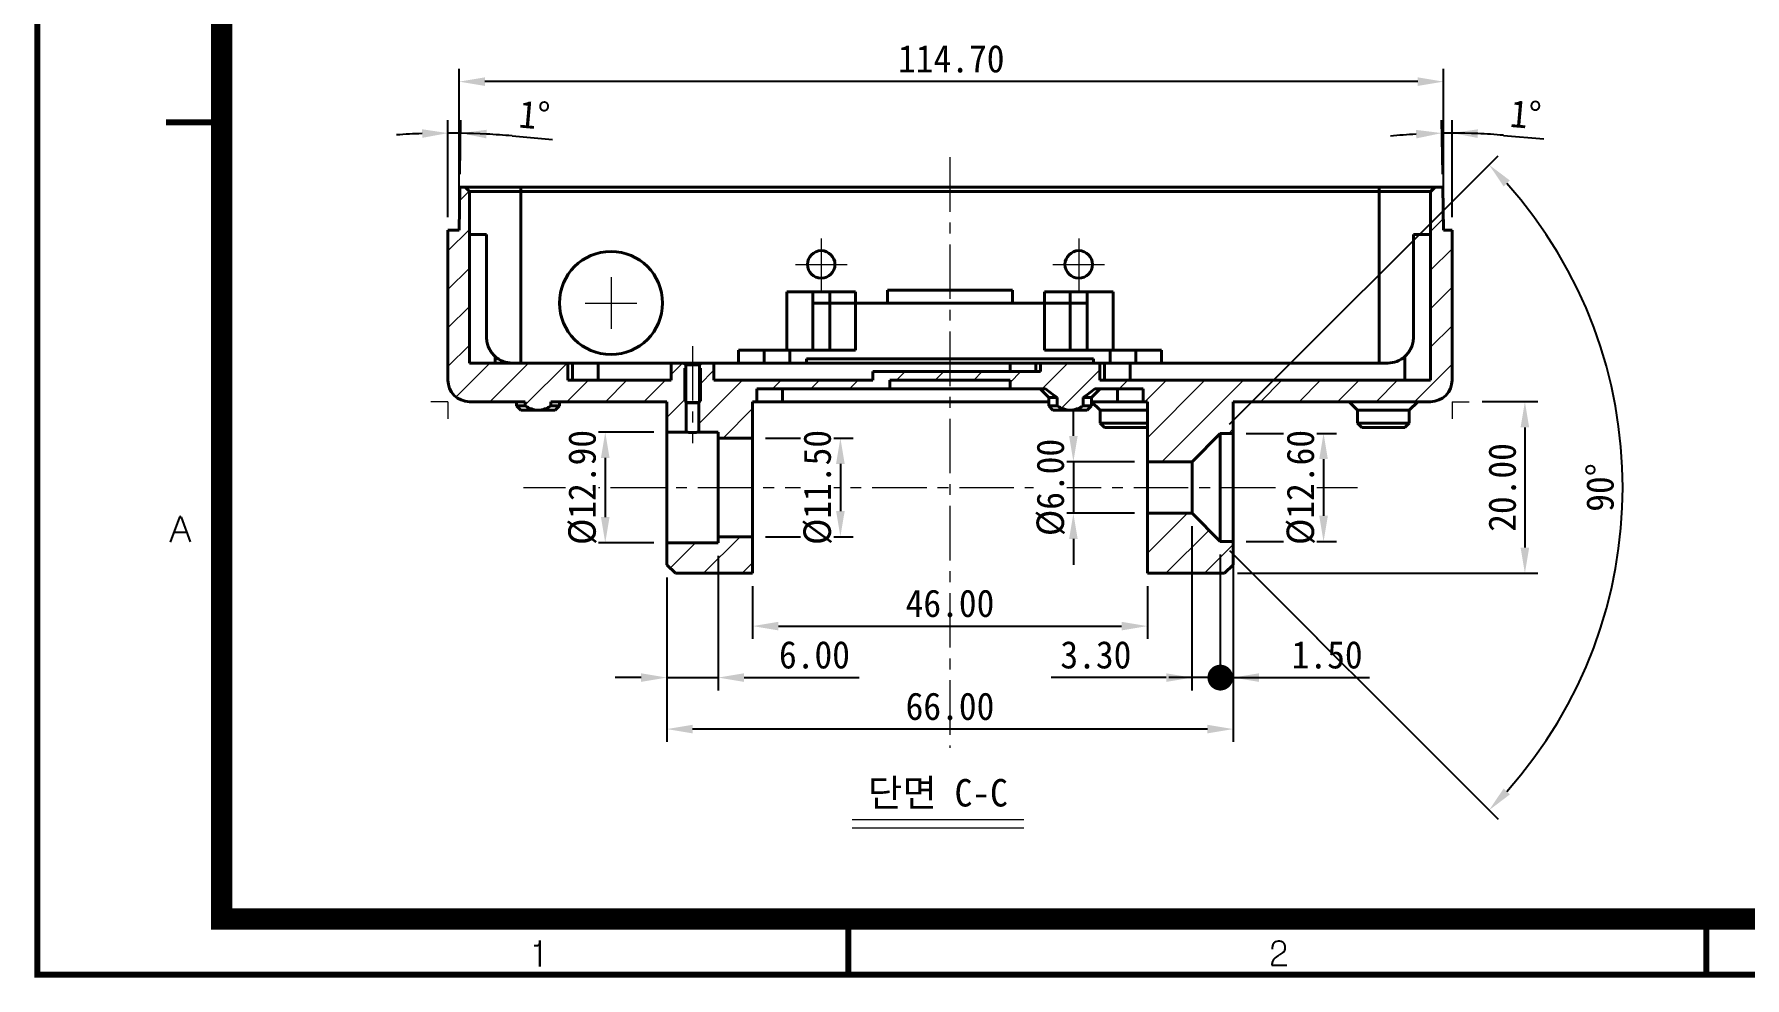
# Model space of a CAD drawing. Header units: millimetres. Extents: x 20 to 594, y 20 to 419.
# Drawn here: x 19.6 to 219, y 19.6 to 129.6 of the extents above; entities that cross this region are included whole.
import ezdxf

# ---------------------------------------------------------------- set-up
doc = ezdxf.new("R2010")
doc.units = ezdxf.units.MM
doc.linetypes.add('CENTERX2', pattern=[20.32, 12.7, -2.54, 2.54, -2.54])
doc.layers.get('0').update_dxf_attribs({"color": 6})
for name, color, linetype, lineweight in [('CENTER', 1, 'CENTERX2', 9), ('DIM', 2, 'Continuous', 9), ('HATCH', 5, 'Continuous', 13), ('OUTLINE', 3, 'Continuous', 40), ('기준선', 6, 'Continuous', 9)]:
    doc.layers.add(name, color=color, linetype=linetype, lineweight=lineweight)
doc.styles.get("Standard").update_dxf_attribs({"font": '', "height": 3.2})
doc.styles.get('Standard').set_extended_font_data('GulimChe')
doc.dimstyles.new('척도 1배 - (x.xx)', dxfattribs={"dimtxt": 3.2, "dimasz": 3, "dimexe": 1.5, "dimexo": 1.5, "dimgap": 1, "dimtad": 1, "dimzin": 0, "dimdsep": 46, "dimtxsty": 'Standard', "dimcen": 0, "dimclrd": 2, "dimclre": 2, "dimclrt": 2, "dimadec": 0, "dimazin": 0, "dimtfac": 0.75, "dimtmove": 0, "dimatfit": 0, "dimfxl": 1, "dimtfill": 1, "dimtolj": 1, "dimtzin": 0, "dimarcsym": 0})
pattern_1 = [(45, (-54.449, -44.8833), (-2.245064, 2.245064), [])]

# ---------------------------------------------------------------- blocks, each defined once
blk = doc.blocks.new('A-2_규격도면_동인광학')
for p, q in [((15.52, 50.44), (16.6, 53.35)), ((16.77, 53.34), (17.82, 50.45)), ((15.94, 51.58), (17.41, 51.58)), ((58.57, 4.01), (58.57, 0.95)), ((58.57, 0.95), (58.57, 4.01)), ((57.91, 3.4), (58.16, 3.4)), ((143.94, 2.98), (143.94, 3.25)), ((144.8, 2.35), (144.7, 2.29)), ((145.14, 2.58), (144.8, 2.35)), ((145.22, 2.65), (145.14, 2.58)), ((143.86, 1.11), (145.61, 1.11))]:
    blk.add_line(p, q)
for points, const_width in [([(0, 0), (0, 398.86), (574, 398.86), (574, 0)], 0.7), ([(21.5, 6.5), (21.5, 392.36), (567.5, 392.36), (567.5, 6.5)], 2.5)]:
    blk.add_lwpolyline(points, close=True, dxfattribs=dict(const_width=const_width))
at = {"const_width": 0.7}
for points in [[(15, 99.36), (22.17, 99.36)], [(94.5, 0), (94.5, 7.17)], [(194.5, 0), (194.5, 7.17)]]:
    blk.add_lwpolyline(points, dxfattribs=at)
for centre, radius, start, end in [((16.68, 53.32), 0.0874, 11.2217, 159.6347), ((58.16, 3.82), 0.418, 270, 351.8564), ((144.61, 3.25), 0.675, 135.3614, 180), ((144.53, 3.33), 0.56, 116.1126, 135.3614), ((146.71, -0.93), 3.8, 121.9901, 132.8749), ((144.71, 2.97), 0.951, 75.511, 116.1126), ((144.8, 3.35), 0.566, 52.7857, 75.511), ((144.7, 3.21), 0.74, 352.4081, 52.7857), ((144.58, 3.23), 0.862, 318.1085, 352.4081), ((145.38, 1.07), 1.52, 161.3803, 178.4124), ((144.61, 1.33), 0.705, 132.8749, 161.3803)]:
    blk.add_arc(centre, radius, start, end)
blk = doc.blocks.new('*D4')
at = {"layer": 'Defpoints', "color": 0, "ltscale": 0.5, "transparency": 16777216}
for p in [(69.16, 124.1), (69.16, 106.8), (183.86, 106.8)]:
    blk.add_point(p, dxfattribs=at)
at = {"layer": 'DIM', "color": 2, "lineweight": -2, "ltscale": 0.5, "transparency": 16777216}
for p, q in [((69.16, 108.3), (69.16, 125.6)), ((183.86, 108.3), (183.86, 125.6)), ((180.86, 124.1), (72.16, 124.1))]:
    blk.add_line(p, q, dxfattribs=at)
at = {"layer": 'DIM', "color": 2, "ltscale": 0.5, "transparency": 16777216}
for points in [[(72.16, 124.6), (72.16, 123.6), (69.16, 124.1)], [(180.86, 124.6), (180.86, 123.6), (183.86, 124.1)]]:
    blk.add_solid(points, dxfattribs=at)
at = {"layer": 'DIM', "color": 2, "ltscale": 0.5, "transparency": 16777216, "insert": (126.51, 126.75), "char_height": 3.2, "attachment_point": 5, "bg_fill": 3, "box_fill_scale": 1.1, "bg_fill_color": 256, "bg_fill_true_color": 13158600, "bg_fill_transparency": 0}
blk.add_mtext('\\A1;114.70', dxfattribs=at)
blk = doc.blocks.new('*D5')
at = {"layer": 'Defpoints', "color": 0, "ltscale": 0.5, "transparency": 16777216}
for p in [(68.36, 118.1), (69.25, 111.8), (67.86, 106.8), (69.16, 106.8), (67.86, 89.3)]:
    blk.add_point(p, dxfattribs=at)
at = {"layer": 'DIM', "color": 2, "lineweight": -2, "ltscale": 0.5, "transparency": 16777216}
for p, q in [((67.86, 108.3), (67.86, 119.6)), ((69.27, 113.3), (69.38, 119.59)), ((75.35, 117.78), (80.06, 117.36))]:
    blk.add_line(p, q, dxfattribs=at)
for start, end in [(92.0038, 94.0077), (89, 90), (84.9917, 89), (84.9923, 86.9962)]:
    blk.add_arc((67.86, 32.32), 85.78, start, end, dxfattribs=at)
at = {"layer": 'DIM', "color": 2, "ltscale": 0.5, "transparency": 16777216}
for points in [[(64.85, 118.55), (64.87, 117.55), (67.86, 118.1)], [(72.34, 117.49), (72.37, 118.49), (69.36, 118.09)]]:
    blk.add_solid(points, dxfattribs=at)
at = {"layer": 'DIM', "color": 2, "ltscale": 0.5, "transparency": 16777216, "insert": (77.94, 120.2), "char_height": 3.2, "attachment_point": 5, "rotation": 354.9917, "bg_fill": 3, "box_fill_scale": 1.1, "bg_fill_color": 256, "bg_fill_true_color": 13158600, "bg_fill_transparency": 0}
blk.add_mtext('\\A1;1°', dxfattribs=at)
blk = doc.blocks.new('*D6')
at = {"layer": 'Defpoints', "color": 0, "ltscale": 0.5, "transparency": 16777216}
for p in [(184.06, 118.1), (183.77, 111.8), (183.86, 106.8), (184.86, 106.8), (184.86, 89.3)]:
    blk.add_point(p, dxfattribs=at)
at = {"layer": 'DIM', "color": 2, "lineweight": -2, "ltscale": 0.5, "transparency": 16777216}
for p, q in [((183.75, 113.3), (183.64, 119.6)), ((184.86, 108.3), (184.86, 119.61)), ((190.86, 117.84), (195.57, 117.43))]:
    blk.add_line(p, q, dxfattribs=at)
for start, end in [(93.506, 96.0119), (90, 91), (84.9869, 90), (84.9881, 87.494)]:
    blk.add_arc((184.86, 49.51), 68.6, start, end, dxfattribs=at)
at = {"layer": 'DIM', "color": 2, "ltscale": 0.5, "transparency": 16777216}
for points in [[(180.65, 118.48), (180.69, 117.48), (183.66, 118.1)], [(187.85, 117.54), (187.87, 118.54), (184.86, 118.11)]]:
    blk.add_solid(points, dxfattribs=at)
at = {"layer": 'DIM', "color": 2, "ltscale": 0.5, "transparency": 16777216, "insert": (193.44, 120.27), "char_height": 3.2, "attachment_point": 5, "rotation": 354.9869, "bg_fill": 3, "box_fill_scale": 1.1, "bg_fill_color": 256, "bg_fill_true_color": 13158600, "bg_fill_transparency": 0}
blk.add_mtext('\\A1;1°', dxfattribs=at)
blk = doc.blocks.new('*D7')
at = {"layer": 'Defpoints', "color": 0, "ltscale": 0.5, "transparency": 16777216}
for p in [(103.36, 66.8), (149.36, 66.8), (149.36, 60.64)]:
    blk.add_point(p, dxfattribs=at)
at = {"layer": 'DIM', "color": 2, "lineweight": -2, "ltscale": 0.5, "transparency": 16777216}
for p, q in [((103.36, 65.3), (103.36, 59.14)), ((149.36, 65.3), (149.36, 59.14)), ((106.36, 60.64), (146.36, 60.64))]:
    blk.add_line(p, q, dxfattribs=at)
at = {"layer": 'DIM', "color": 2, "ltscale": 0.5, "transparency": 16777216}
for points in [[(106.36, 61.14), (106.36, 60.14), (103.36, 60.64)], [(146.36, 61.14), (146.36, 60.14), (149.36, 60.64)]]:
    blk.add_solid(points, dxfattribs=at)
at = {"layer": 'DIM', "color": 2, "ltscale": 0.5, "transparency": 16777216, "insert": (126.36, 63.28), "char_height": 3.2, "attachment_point": 5, "bg_fill": 3, "box_fill_scale": 1.1, "bg_fill_color": 256, "bg_fill_true_color": 13158600, "bg_fill_transparency": 0}
blk.add_mtext('\\A1;46.00', dxfattribs=at)
blk = doc.blocks.new('*D8')
at = {"layer": 'Defpoints', "color": 0, "ltscale": 0.5, "transparency": 16777216}
for p in [(93.36, 67.8), (159.36, 67.8), (93.36, 48.64)]:
    blk.add_point(p, dxfattribs=at)
at = {"layer": 'DIM', "color": 2, "lineweight": -2, "ltscale": 0.5, "transparency": 16777216}
for p, q in [((93.36, 66.3), (93.36, 47.14)), ((159.36, 66.3), (159.36, 47.14)), ((156.36, 48.64), (96.36, 48.64))]:
    blk.add_line(p, q, dxfattribs=at)
at = {"layer": 'DIM', "color": 2, "ltscale": 0.5, "transparency": 16777216}
for points in [[(96.36, 49.14), (96.36, 48.14), (93.36, 48.64)], [(156.36, 49.14), (156.36, 48.14), (159.36, 48.64)]]:
    blk.add_solid(points, dxfattribs=at)
at = {"layer": 'DIM', "color": 2, "ltscale": 0.5, "transparency": 16777216, "insert": (126.36, 51.28), "char_height": 3.2, "attachment_point": 5, "bg_fill": 3, "box_fill_scale": 1.1, "bg_fill_color": 256, "bg_fill_true_color": 13158600, "bg_fill_transparency": 0}
blk.add_mtext('\\A1;66.00', dxfattribs=at)
blk = doc.blocks.new('*D35')
at = {"layer": 'Defpoints', "color": 0, "ltscale": 0.5, "transparency": 16777216}
for p in [(186.86, 86.8), (158.36, 66.8), (193.35, 66.8)]:
    blk.add_point(p, dxfattribs=at)
at = {"layer": 'DIM', "color": 2, "lineweight": -2, "ltscale": 0.5, "transparency": 16777216}
for p, q in [((188.36, 86.8), (194.85, 86.8)), ((193.35, 83.8), (193.35, 69.8)), ((159.86, 66.8), (194.85, 66.8))]:
    blk.add_line(p, q, dxfattribs=at)
at = {"layer": 'DIM', "color": 2, "ltscale": 0.5, "transparency": 16777216}
for points in [[(192.85, 83.8), (193.85, 83.8), (193.35, 86.8)], [(192.85, 69.8), (193.85, 69.8), (193.35, 66.8)]]:
    blk.add_solid(points, dxfattribs=at)
at = {"layer": 'DIM', "color": 2, "ltscale": 0.5, "transparency": 16777216, "insert": (190.72, 76.8), "char_height": 3.2, "attachment_point": 5, "rotation": 90, "bg_fill": 3, "box_fill_scale": 1.1, "bg_fill_color": 256, "bg_fill_true_color": 13158600, "bg_fill_transparency": 0}
blk.add_mtext('\\A1;20.00', dxfattribs=at)
blk = doc.blocks.new('*D97')
at = {"layer": 'Defpoints', "color": 0, "ltscale": 0.5, "transparency": 16777216}
for p in [(159.36, 83.1), (159.36, 70.5)]:
    blk.add_point(p, dxfattribs=at)
at = {"layer": 'DIM', "color": 2, "lineweight": -2, "ltscale": 0.5, "transparency": 16777216}
for p, q in [((160.86, 83.1), (171.39, 83.1)), ((169.89, 80.1), (169.89, 73.5)), ((160.86, 70.5), (171.39, 70.5))]:
    blk.add_line(p, q, dxfattribs=at)
at = {"layer": 'DIM', "color": 2, "ltscale": 0.5, "transparency": 16777216}
for points in [[(169.39, 80.1), (170.39, 80.1), (169.89, 83.1)], [(169.39, 73.5), (170.39, 73.5), (169.89, 70.5)]]:
    blk.add_solid(points, dxfattribs=at)
at = {"layer": 'DIM', "color": 2, "ltscale": 0.5, "transparency": 16777216, "insert": (167.25, 76.8), "char_height": 3.2, "attachment_point": 5, "rotation": 90, "bg_fill": 3, "box_fill_scale": 1.1, "bg_fill_color": 256, "bg_fill_true_color": 13158600, "bg_fill_transparency": 0}
blk.add_mtext('\\A1;%%C12.60', dxfattribs=at)
at = {"layer": 'Defpoints', "color": 0, "ltscale": 0.5, "transparency": 16777216}
blk.add_point((169.89, 70.5), dxfattribs=at)
blk = doc.blocks.new('*D98')
at = {"layer": 'Defpoints', "color": 0, "ltscale": 0.5, "transparency": 16777216}
for p in [(149.36, 79.8), (149.36, 73.8)]:
    blk.add_point(p, dxfattribs=at)
at = {"layer": 'DIM', "color": 2, "lineweight": -2, "ltscale": 0.5, "transparency": 16777216}
for p, q in [((140.74, 82.8), (140.74, 85.8)), ((147.86, 79.8), (139.24, 79.8)), ((140.74, 79.8), (140.74, 73.8)), ((147.86, 73.8), (139.24, 73.8)), ((140.74, 70.8), (140.74, 67.8))]:
    blk.add_line(p, q, dxfattribs=at)
at = {"layer": 'DIM', "color": 2, "ltscale": 0.5, "transparency": 16777216}
for points in [[(140.24, 82.8), (141.24, 82.8), (140.74, 79.8)], [(140.24, 70.8), (141.24, 70.8), (140.74, 73.8)]]:
    blk.add_solid(points, dxfattribs=at)
at = {"layer": 'DIM', "color": 2, "ltscale": 0.5, "transparency": 16777216, "insert": (138.11, 76.8), "char_height": 3.2, "attachment_point": 5, "rotation": 90, "bg_fill": 3, "box_fill_scale": 1.1, "bg_fill_color": 256, "bg_fill_true_color": 13158600, "bg_fill_transparency": 0}
blk.add_mtext('\\A1;%%C6.00', dxfattribs=at)
at = {"layer": 'Defpoints', "color": 0, "ltscale": 0.5, "transparency": 16777216}
blk.add_point((140.74, 73.8), dxfattribs=at)
blk = doc.blocks.new('*D99')
at = {"layer": 'Defpoints', "color": 0, "ltscale": 0.5, "transparency": 16777216}
for p in [(103.36, 82.55), (103.36, 71.05)]:
    blk.add_point(p, dxfattribs=at)
at = {"layer": 'DIM', "color": 2, "lineweight": -2, "ltscale": 0.5, "transparency": 16777216}
for p, q in [((104.86, 82.55), (115.09, 82.55)), ((113.59, 79.55), (113.59, 74.05)), ((104.86, 71.05), (115.09, 71.05))]:
    blk.add_line(p, q, dxfattribs=at)
at = {"layer": 'DIM', "color": 2, "ltscale": 0.5, "transparency": 16777216}
for points in [[(113.09, 79.55), (114.09, 79.55), (113.59, 82.55)], [(113.09, 74.05), (114.09, 74.05), (113.59, 71.05)]]:
    blk.add_solid(points, dxfattribs=at)
at = {"layer": 'DIM', "color": 2, "ltscale": 0.5, "transparency": 16777216, "insert": (110.95, 76.8), "char_height": 3.2, "attachment_point": 5, "rotation": 90, "bg_fill": 3, "box_fill_scale": 1.1, "bg_fill_color": 256, "bg_fill_true_color": 13158600, "bg_fill_transparency": 0}
blk.add_mtext('\\A1;%%C11.50', dxfattribs=at)
at = {"layer": 'Defpoints', "color": 0, "ltscale": 0.5, "transparency": 16777216}
blk.add_point((113.59, 71.05), dxfattribs=at)
blk = doc.blocks.new('*D100')
at = {"layer": 'Defpoints', "color": 0, "ltscale": 0.5, "transparency": 16777216}
for p in [(93.36, 83.25), (93.36, 70.35)]:
    blk.add_point(p, dxfattribs=at)
at = {"layer": 'DIM', "color": 2, "lineweight": -2, "ltscale": 0.5, "transparency": 16777216}
for p, q in [((91.86, 83.25), (84.69, 83.25)), ((86.19, 80.25), (86.19, 73.35)), ((91.86, 70.35), (84.69, 70.35))]:
    blk.add_line(p, q, dxfattribs=at)
at = {"layer": 'DIM', "color": 2, "ltscale": 0.5, "transparency": 16777216}
for points in [[(85.69, 80.25), (86.69, 80.25), (86.19, 83.25)], [(85.69, 73.35), (86.69, 73.35), (86.19, 70.35)]]:
    blk.add_solid(points, dxfattribs=at)
at = {"layer": 'DIM', "color": 2, "ltscale": 0.5, "transparency": 16777216, "insert": (83.55, 76.8), "char_height": 3.2, "attachment_point": 5, "rotation": 90, "bg_fill": 3, "box_fill_scale": 1.1, "bg_fill_color": 256, "bg_fill_true_color": 13158600, "bg_fill_transparency": 0}
blk.add_mtext('\\A1;%%C12.90', dxfattribs=at)
at = {"layer": 'Defpoints', "color": 0, "ltscale": 0.5, "transparency": 16777216}
blk.add_point((86.19, 70.35), dxfattribs=at)
blk = doc.blocks.new('_Dot')
at = {"color": 0, "linetype": 'ByBlock', "lineweight": -2}
blk.add_line((-0.5, 0), (-1, 0), dxfattribs=at)
at = {"color": 0, "linetype": 'ByBlock', "const_width": 0.5}
blk.add_lwpolyline([(-0.25, 0, 1), (0.25, 0, 1)], format="xyb", close=True, dxfattribs=at)
blk = doc.blocks.new('*D101')
at = {"layer": 'Defpoints', "color": 0, "ltscale": 0.5, "transparency": 16777216}
for p in [(157.86, 70.5), (159.36, 70.5), (159.36, 54.64)]:
    blk.add_point(p, dxfattribs=at)
at = {"layer": 'DIM', "color": 2, "lineweight": -2, "ltscale": 0.5, "transparency": 16777216}
for p, q in [((157.86, 69), (157.86, 53.14)), ((159.36, 69), (159.36, 53.14)), ((154.86, 54.64), (151.86, 54.64)), ((157.86, 54.64), (159.36, 54.64)), ((162.36, 54.64), (175.26, 54.64))]:
    blk.add_line(p, q, dxfattribs=at)
at = {"layer": 'DIM', "color": 2, "ltscale": 0.5, "transparency": 16777216}
blk.add_solid([(162.36, 55.14), (162.36, 54.14), (159.36, 54.64)], dxfattribs=at)
at = {"layer": 'DIM', "color": 2, "lineweight": -2, "ltscale": 0.5, "transparency": 16777216, "xscale": 3, "yscale": 3, "zscale": 3}
blk.add_blockref('_Dot', (157.86, 54.64), dxfattribs=at)
at = {"layer": 'DIM', "color": 2, "ltscale": 0.5, "transparency": 16777216, "insert": (170.31, 57.28), "char_height": 3.2, "attachment_point": 5, "bg_fill": 3, "box_fill_scale": 1.1, "bg_fill_color": 256, "bg_fill_true_color": 13158600, "bg_fill_transparency": 0}
blk.add_mtext('\\A1;1.50', dxfattribs=at)
blk = doc.blocks.new('*D102')
at = {"layer": 'Defpoints', "color": 0, "ltscale": 0.5, "transparency": 16777216}
for p in [(154.56, 73.8), (157.86, 70.5), (154.56, 54.64)]:
    blk.add_point(p, dxfattribs=at)
at = {"layer": 'DIM', "color": 2, "lineweight": -2, "ltscale": 0.5, "transparency": 16777216}
for p, q in [((154.56, 72.3), (154.56, 53.14)), ((157.86, 69), (157.86, 53.14)), ((151.56, 54.64), (138.15, 54.64)), ((157.86, 54.64), (154.56, 54.64)), ((160.86, 54.64), (163.86, 54.64))]:
    blk.add_line(p, q, dxfattribs=at)
at = {"layer": 'DIM', "color": 2, "ltscale": 0.5, "transparency": 16777216}
blk.add_solid([(151.56, 55.14), (151.56, 54.14), (154.56, 54.64)], dxfattribs=at)
at = {"layer": 'DIM', "color": 2, "lineweight": -2, "ltscale": 0.5, "transparency": 16777216, "xscale": 3, "yscale": 3, "zscale": 3, "rotation": 180}
blk.add_blockref('_Dot', (157.86, 54.64), dxfattribs=at)
at = {"layer": 'DIM', "color": 2, "ltscale": 0.5, "transparency": 16777216, "insert": (143.36, 57.28), "char_height": 3.2, "attachment_point": 5, "bg_fill": 3, "box_fill_scale": 1.1, "bg_fill_color": 256, "bg_fill_true_color": 13158600, "bg_fill_transparency": 0}
blk.add_mtext('\\A1;3.30', dxfattribs=at)
blk = doc.blocks.new('*D105')
at = {"layer": 'Defpoints', "color": 0, "ltscale": 0.5, "transparency": 16777216}
for p in [(99.36, 70.35), (93.36, 67.8), (99.36, 54.64)]:
    blk.add_point(p, dxfattribs=at)
at = {"layer": 'DIM', "color": 2, "lineweight": -2, "ltscale": 0.5, "transparency": 16777216}
for p, q in [((99.36, 68.85), (99.36, 53.14)), ((93.36, 66.3), (93.36, 53.14)), ((90.36, 54.64), (87.36, 54.64)), ((93.36, 54.64), (99.36, 54.64)), ((102.36, 54.64), (115.78, 54.64))]:
    blk.add_line(p, q, dxfattribs=at)
at = {"layer": 'DIM', "color": 2, "ltscale": 0.5, "transparency": 16777216}
for points in [[(90.36, 55.14), (90.36, 54.14), (93.36, 54.64)], [(102.36, 55.14), (102.36, 54.14), (99.36, 54.64)]]:
    blk.add_solid(points, dxfattribs=at)
at = {"layer": 'DIM', "color": 2, "ltscale": 0.5, "transparency": 16777216, "insert": (110.57, 57.28), "char_height": 3.2, "attachment_point": 5, "bg_fill": 3, "box_fill_scale": 1.1, "bg_fill_color": 256, "bg_fill_true_color": 13158600, "bg_fill_transparency": 0}
blk.add_mtext('\\A1;6.00', dxfattribs=at)
blk = doc.blocks.new('*D106')
at = {"layer": 'Defpoints', "color": 0, "ltscale": 0.5, "transparency": 16777216}
for p in [(157.86, 83.1), (154.56, 79.8), (154.56, 73.8), (157.86, 70.5), (202.94, 63.03)]:
    blk.add_point(p, dxfattribs=at)
at = {"layer": 'DIM', "color": 2, "lineweight": -2, "ltscale": 0.5, "transparency": 16777216}
for p, q in [((158.92, 84.16), (190.24, 115.47)), ((158.92, 69.44), (190.24, 38.12))]:
    blk.add_line(p, q, dxfattribs=at)
blk.add_arc((151.56, 76.8), 53.19, 318.2317, 41.7683, dxfattribs=at)
at = {"layer": 'DIM', "color": 2, "ltscale": 0.5, "transparency": 16777216}
for points in [[(190.87, 111.89), (191.6, 112.58), (189.18, 114.41)], [(191.6, 41.02), (190.87, 41.71), (189.18, 39.18)]]:
    blk.add_solid(points, dxfattribs=at)
at = {"layer": 'DIM', "color": 2, "ltscale": 0.5, "transparency": 16777216, "insert": (202.12, 76.8), "char_height": 3.2, "attachment_point": 5, "rotation": 90, "bg_fill": 3, "box_fill_scale": 1.1, "bg_fill_color": 256, "bg_fill_true_color": 13158600, "bg_fill_transparency": 0}
blk.add_mtext('\\A1;90°', dxfattribs=at)

msp = doc.modelspace()

# ---------------------------------------------------------------- linework, layer by layer
at = {"layer": 'CENTER', "ltscale": 0.5}
for p, q in [((111.361, 105.799), (111.361, 99.799)), ((141.361, 105.799), (141.361, 99.799)), ((108.361, 102.799), (114.361, 102.799)), ((138.361, 102.799), (144.361, 102.799)), ((86.861, 101.299), (86.861, 95.299)), ((83.861, 98.299), (89.861, 98.299)), ((96.361, 93.28), (96.361, 81.965))]:
    msp.add_line(p, q, dxfattribs=at)
at = {"layer": 'DIM'}
for p, q in [((95.361, 90.706), (95.361, 86.844)), ((97.361, 90.706), (97.361, 86.844))]:
    msp.add_line(p, q, dxfattribs=at)
at = {"layer": 'DIM', "color": 2, "ltscale": 0.5}
for p, q in [((114.949, 38.118), (134.952, 38.118)), ((114.949, 37.118), (134.952, 37.118))]:
    msp.add_line(p, q, dxfattribs=at)
at = {"layer": 'OUTLINE'}
for p, q in [((119.061, 99.799), (119.061, 98.299)), ((119.061, 99.799), (126.361, 99.799)), ((126.361, 99.799), (133.661, 99.799)), ((133.661, 98.299), (133.661, 99.799)), ((107.361, 92.799), (107.361, 99.599)), ((107.361, 99.599), (110.361, 99.599)), ((110.361, 99.599), (110.361, 98.299)), ((110.361, 99.599), (112.361, 99.599)), ((110.361, 92.799), (110.361, 98.299)), ((112.361, 98.299), (110.361, 98.299)), ((112.361, 99.599), (112.361, 98.299)), ((112.361, 99.599), (115.361, 99.599)), ((112.361, 92.799), (112.361, 98.299)), ((115.361, 98.299), (112.361, 98.299)), ((115.361, 99.599), (115.361, 98.299)), ((115.361, 92.799), (115.361, 98.299)), ((115.361, 98.299), (137.361, 98.299)), ((137.361, 98.299), (137.361, 99.599)), ((137.361, 99.599), (140.361, 99.599)), ((137.361, 92.799), (137.361, 98.299)), ((140.361, 98.299), (137.361, 98.299)), ((140.361, 99.599), (140.361, 98.299)), ((140.361, 99.599), (142.361, 99.599)), ((140.361, 92.799), (140.361, 98.299)), ((142.361, 98.299), (140.361, 98.299)), ((142.361, 99.599), (142.361, 98.299)), ((142.361, 99.599), (145.361, 99.599)), ((142.361, 92.799), (142.361, 98.299)), ((145.361, 99.599), (145.361, 92.799)), ((104.711, 92.799), (101.711, 92.799)), ((101.711, 91.299), (101.711, 92.799)), ((104.711, 91.299), (104.711, 92.799)), ((104.711, 92.799), (107.711, 92.799)), ((115.361, 92.799), (107.711, 92.799)), ((107.711, 92.799), (107.711, 91.299)), ((109.628, 91.799), (109.628, 91.299)), ((109.628, 91.799), (143.094, 91.799)), ((145.011, 92.799), (137.361, 92.799)), ((143.094, 91.299), (143.094, 91.799)), ((145.011, 92.799), (148.011, 92.799)), ((145.011, 91.299), (145.011, 92.799)), ((148.011, 92.799), (148.011, 91.299)), ((151.011, 92.799), (148.011, 92.799)), ((151.011, 92.799), (151.011, 91.299)), ((81.825, 91.299), (82.361, 91.299)), ((81.825, 89.299), (81.825, 91.299)), ((82.361, 91.299), (82.361, 89.299)), ((82.361, 91.299), (85.361, 91.299)), ((85.361, 91.299), (85.361, 89.299)), ((85.361, 91.299), (93.861, 91.299)), ((93.861, 89.299), (93.861, 91.299)), ((93.861, 91.299), (95.361, 91.299)), ((95.361, 91.299), (95.561, 91.099)), ((95.361, 91.299), (97.361, 91.299)), ((95.561, 86.699), (95.561, 91.099)), ((97.161, 91.099), (95.561, 91.099)), ((97.161, 91.099), (97.361, 91.299)), ((97.161, 91.099), (97.161, 86.699)), ((97.361, 91.299), (98.861, 91.299)), ((98.861, 91.299), (98.861, 89.299)), ((98.861, 91.299), (133.361, 91.299)), ((117.361, 90.299), (117.361, 89.299)), ((117.361, 90.299), (136.897, 90.299)), ((133.361, 90.299), (133.361, 91.299)), ((133.361, 91.299), (136.361, 91.299)), ((136.361, 91.299), (136.361, 90.299)), ((136.361, 91.299), (136.897, 91.299)), ((136.897, 91.299), (136.897, 90.299)), ((136.897, 91.299), (143.825, 91.299)), ((143.825, 91.299), (144.361, 91.299)), ((143.825, 89.299), (143.825, 91.299)), ((144.361, 91.299), (144.361, 89.299)), ((144.361, 91.299), (147.361, 91.299)), ((147.361, 91.299), (147.361, 89.299)), ((93.861, 89.299), (81.825, 89.299)), ((117.361, 89.299), (98.861, 89.299)), ((119.361, 88.299), (103.861, 88.299)), ((103.861, 86.799), (103.861, 88.299)), ((106.861, 88.299), (106.861, 86.799)), ((119.361, 88.299), (119.361, 89.299)), ((119.361, 89.299), (133.361, 89.299)), ((119.361, 88.299), (133.361, 88.299)), ((133.361, 89.299), (133.361, 88.299)), ((137.489, 88.299), (133.361, 88.299)), ((136.861, 88.299), (137.861, 87.299)), ((142.861, 87.299), (143.861, 88.299)), ((148.861, 88.299), (143.234, 88.299)), ((145.861, 88.299), (145.861, 86.799)), ((148.861, 88.299), (148.861, 86.799)), ((70.361, 86.799), (76.861, 86.799)), ((75.861, 86.799), (75.861, 86.299)), ((75.861, 86.299), (76.361, 85.799)), ((75.861, 86.299), (76.861, 86.299)), ((78.361, 85.799), (76.361, 85.799)), ((76.861, 86.299), (76.861, 86.799)), ((80.361, 85.799), (78.361, 85.799)), ((79.861, 86.799), (79.861, 86.299)), ((79.861, 86.799), (93.361, 86.799)), ((79.861, 86.299), (80.861, 86.299)), ((80.361, 85.799), (80.861, 86.299)), ((80.861, 86.299), (80.861, 86.799)), ((93.361, 86.799), (93.361, 83.249)), ((95.611, 86.669), (95.561, 86.699)), ((97.161, 86.699), (95.561, 86.699)), ((95.561, 86.699), (97.161, 86.699)), ((95.611, 83.249), (95.611, 86.669)), ((97.111, 86.669), (95.611, 86.669)), ((97.161, 86.699), (97.111, 86.669)), ((97.111, 86.669), (97.111, 83.249)), ((103.361, 86.799), (103.861, 86.799)), ((103.361, 82.549), (103.361, 86.799)), ((103.861, 86.799), (106.861, 86.799)), ((106.861, 86.799), (137.861, 86.799)), ((137.861, 87.299), (137.861, 86.299)), ((138.861, 87.299), (137.861, 87.299)), ((137.861, 86.299), (138.361, 85.799)), ((137.861, 86.299), (138.861, 86.299)), ((140.361, 85.799), (138.361, 85.799)), ((138.861, 86.299), (138.861, 87.299)), ((142.361, 85.799), (140.361, 85.799)), ((141.861, 87.299), (141.861, 86.299)), ((142.861, 87.299), (141.861, 87.299)), ((141.861, 86.299), (142.861, 86.299)), ((142.361, 85.799), (142.861, 86.299)), ((142.861, 86.299), (142.861, 87.299)), ((142.861, 86.799), (143.861, 85.799)), ((142.861, 86.799), (145.861, 86.799)), ((143.861, 85.799), (143.861, 84.299)), ((146.861, 85.799), (143.861, 85.799)), ((145.861, 86.799), (148.861, 86.799)), ((149.361, 85.799), (146.861, 85.799)), ((148.861, 86.799), (149.361, 86.799)), ((149.361, 86.799), (149.361, 79.799)), ((143.861, 84.299), (144.361, 83.799)), ((143.861, 84.299), (149.361, 84.299)), ((149.361, 83.799), (144.361, 83.799)), ((93.361, 83.249), (93.361, 70.349)), ((93.361, 83.249), (95.611, 83.249)), ((97.111, 83.249), (99.361, 83.249)), ((99.361, 82.549), (99.361, 83.249)), ((99.361, 82.549), (99.361, 71.049)), ((103.361, 82.549), (99.361, 82.549)), ((103.361, 82.549), (103.361, 71.049)), ((149.361, 79.799), (154.561, 79.799)), ((149.361, 73.799), (149.361, 79.799)), ((154.561, 73.799), (154.561, 79.799)), ((154.561, 73.799), (149.361, 73.799)), ((99.361, 70.349), (93.361, 70.349)), ((99.361, 71.049), (103.361, 71.049)), ((99.361, 70.349), (99.361, 71.049))]:
    msp.add_line(p, q, dxfattribs=at)
for centre in [(111.361, 102.799), (141.361, 102.799)]:
    msp.add_circle(centre, 1.6, dxfattribs=at)
for points, knots in [([(137.489, 88.299), (137.708, 88.119), (137.93, 87.943), (138.385, 87.606), (138.618, 87.445), (138.861, 87.299)], [0, 0, 0, 0, 0.5, 0.5, 1, 1, 1, 1]), ([(141.861, 87.299), (142.103, 87.444), (142.336, 87.605), (142.791, 87.942), (143.014, 88.118), (143.234, 88.299)], [0, 0, 0, 0, 0.5, 0.5, 1, 1, 1, 1]), ([(78.361, 85.799), (78.229, 85.799), (78.093, 85.812), (77.831, 85.864), (77.703, 85.901), (77.327, 86.038), (77.088, 86.163), (76.861, 86.299)], [0, 0, 0, 0, 0.25, 0.25, 0.5, 0.5, 1, 1, 1, 1]), ([(79.861, 86.299), (79.634, 86.162), (79.4, 86.04), (79.023, 85.902), (78.891, 85.864), (78.628, 85.812), (78.495, 85.799), (78.361, 85.799)], [0, 0, 0, 0, 0.5, 0.5, 0.75, 0.75, 1, 1, 1, 1]), ([(140.361, 85.799), (140.229, 85.799), (140.093, 85.812), (139.831, 85.864), (139.703, 85.901), (139.327, 86.038), (139.088, 86.163), (138.861, 86.299)], [0, 0, 0, 0, 0.25, 0.25, 0.5, 0.5, 1, 1, 1, 1]), ([(141.861, 86.299), (141.634, 86.162), (141.4, 86.04), (141.023, 85.902), (140.891, 85.864), (140.628, 85.812), (140.495, 85.799), (140.361, 85.799)], [0, 0, 0, 0, 0.5, 0.5, 0.75, 0.75, 1, 1, 1, 1]), ([(95.611, 83.249), (95.611, 83.249), (95.631, 83.246), (95.706, 83.238), (95.762, 83.232), (95.969, 83.215), (96.165, 83.205), (96.459, 83.205), (96.557, 83.207), (96.739, 83.215), (96.822, 83.221), (96.962, 83.232), (97.017, 83.238), (97.092, 83.246), (97.111, 83.249), (97.111, 83.249)], [0, 0, 0, 0, 0.125, 0.125, 0.25, 0.25, 0.5, 0.5, 0.625, 0.625, 0.75, 0.75, 0.875, 0.875, 1, 1, 1, 1])]:
    msp.add_open_spline(points, degree=3, knots=knots, dxfattribs=at)
at = {"layer": '기준선', "ltscale": 0.5}
for q in [(65.861, 86.799), (67.861, 84.799)]:
    msp.add_line((67.861, 86.799), q, dxfattribs=at)

# ---------------------------------------------------------------- block references
msp.add_blockref('A-2_규격도면_동인광학', (20, 20))

# ---------------------------------------------------------------- texts
at = {"layer": 'DIM', "color": 2, "ltscale": 0.5, "insert": (124.95, 41.088), "char_height": 3.2, "attachment_point": 5}
msp.add_mtext('\\A1;단면 C-C', dxfattribs=at)

# ---------------------------------------------------------------- next in the draw order: dimensions: what is measured, and where the dimension line sits
at = {"layer": 'DIM', "ltscale": 0.5}
for base, p1, p2, picture, middle in [((69.161, 124.104), (183.861, 106.799), (69.161, 106.799), '*D4', (126.511, 126.746)), ((149.361, 60.639), (103.361, 66.799), (149.361, 66.799), '*D7', (126.361, 63.279))]:
    dim = msp.add_linear_dim(base=base, p1=p1, p2=p2, dimstyle='척도 1배 - (x.xx)', dxfattribs=at)
    dim.commit()
    dim.dimension.update_dxf_attribs({"geometry": picture, "text_midpoint": middle})

# ---------------------------------------------------------------- next in the draw order: linework, layer by layer
at = {"layer": 'OUTLINE'}
for p, q in [((176.361, 111.299), (176.361, 111.799)), ((176.361, 91.299), (176.361, 111.299))]:
    msp.add_line(p, q, dxfattribs=at)

# ---------------------------------------------------------------- next in the draw order: dimensions: what is measured, and where the dimension line sits
at = {"layer": 'DIM', "ltscale": 0.5}
for base, line1, line2, picture, middle in [((68.36, 118.103), ((67.861, 106.799), (67.861, 89.299)), ((69.161, 106.799), (69.249, 111.799)), '*D5', (77.936, 120.203)), ((184.063, 118.101), ((183.774, 111.799), (183.861, 106.799)), ((184.861, 89.299), (184.861, 106.799)), '*D6', (193.441, 120.269))]:
    dim = msp.add_angular_dim_2l(base=base, line1=line1, line2=line2, dimstyle='척도 1배 - (x.xx)', dxfattribs=at)
    dim.commit()
    dim.dimension.update_dxf_attribs({"geometry": picture, "text_midpoint": middle})
dim = msp.add_linear_dim(base=(93.361, 48.639), p1=(159.361, 67.799), p2=(93.361, 67.799), dimstyle='척도 1배 - (x.xx)', dxfattribs=at)
dim.commit()
dim.dimension.update_dxf_attribs({"geometry": '*D8', "text_midpoint": (126.361, 51.277)})

# ---------------------------------------------------------------- next in the draw order: hatches: boundary and pattern name
at = {"layer": 'HATCH'}
h = msp.add_hatch(dxfattribs=at)
h.set_pattern_fill('ANSI31', color=256, style=0)
h.set_pattern_definition(pattern_1)
edge = h.paths.add_edge_path(flags=0)
edge.add_line((69.249, 111.799), (69.161, 106.799))
edge.add_line((69.161, 106.799), (67.861, 106.799))
edge.add_line((67.861, 106.799), (67.861, 89.299))
edge.add_arc((70.361, 89.299), 2.5, 180, 270)
edge.add_line((70.361, 86.799), (76.861, 86.799))
edge.add_line((76.861, 86.799), (76.861, 86.299))
edge.add_spline(control_points=[(76.861, 86.299), (77.014, 86.207), (77.17, 86.122), (77.332, 86.048), (77.581, 85.934), (77.846, 85.846), (78.118, 85.813), (78.198, 85.804), (78.28, 85.799), (78.361, 85.799)], knot_values=[0.0076557, 0.0076557, 0.0076557, 0.0076557, 0.0081859, 0.0081859, 0.0081859, 0.0090001, 0.0090001, 0.0090001, 0.0092416, 0.0092416, 0.0092416, 0.0092416], weights=[1, 1, 1, 1, 1, 1, 1, 1, 1, 1], degree=3, periodic=0)
edge.add_spline(control_points=[(78.361, 85.799), (78.555, 85.799), (78.75, 85.828), (78.937, 85.88), (79.263, 85.97), (79.571, 86.125), (79.861, 86.299)], knot_values=[0.0092416, 0.0092416, 0.0092416, 0.0092416, 0.0098219, 0.0098219, 0.0098219, 0.0108413, 0.0108413, 0.0108413, 0.0108413], weights=[1, 1, 1, 1, 1, 1, 1], degree=3, periodic=0)
edge.add_line((79.861, 86.299), (79.861, 86.799))
edge.add_line((79.861, 86.799), (93.361, 86.799))
edge.add_line((93.361, 86.799), (93.361, 83.249))
edge.add_line((93.361, 83.249), (95.611, 83.249))
edge.add_line((95.611, 83.249), (95.611, 85.769))
edge.add_line((95.611, 85.769), (95.561, 85.799))
edge.add_line((95.561, 85.799), (95.561, 91.099))
edge.add_line((95.561, 91.099), (95.361, 91.299))
edge.add_line((95.361, 91.299), (93.861, 91.299))
edge.add_line((93.861, 91.299), (93.861, 89.299))
edge.add_line((93.861, 89.299), (81.825, 89.299))
edge.add_line((81.825, 89.299), (81.825, 91.299))
edge.add_line((81.825, 91.299), (70.361, 91.299))
edge.add_line((70.361, 91.299), (70.361, 111.299))
edge.add_line((70.361, 111.299), (69.861, 111.799))
edge.add_line((69.861, 111.799), (69.249, 111.799))
h = msp.add_hatch(dxfattribs=at)
h.set_pattern_fill('ANSI31', color=256, style=0)
h.set_pattern_definition(pattern_1)
h.paths.add_polyline_path([(99.361, 71.049), (99.361, 70.349), (93.361, 70.349), (93.361, 67.799), (94.361, 66.799), (103.361, 66.799), (103.361, 71.049)], flags=0)

# ---------------------------------------------------------------- next in the draw order: linework, layer by layer
at = {"layer": 'CENTER', "ltscale": 0.5}
msp.add_line((126.361, 115.292), (126.361, 46.442), dxfattribs=at)
at = {"layer": 'OUTLINE'}
for p, q in [((69.249, 111.799), (69.161, 106.799)), ((69.861, 111.799), (69.249, 111.799)), ((69.861, 111.799), (70.361, 111.299)), ((69.861, 111.799), (76.361, 111.799)), ((76.361, 111.299), (76.361, 111.799)), ((76.361, 111.799), (176.361, 111.799)), ((176.361, 111.799), (182.861, 111.799)), ((182.361, 111.299), (182.861, 111.799)), ((183.774, 111.799), (182.861, 111.799)), ((183.861, 106.799), (183.774, 111.799)), ((70.361, 111.302), (70.365, 111.299)), ((70.361, 91.299), (70.361, 111.299)), ((76.361, 111.299), (70.365, 111.299)), ((70.365, 106.299), (70.365, 111.299)), ((176.361, 111.299), (76.361, 111.299)), ((76.361, 111.299), (76.361, 91.299)), ((182.357, 111.299), (176.361, 111.299)), ((182.357, 111.299), (182.361, 111.302)), ((182.357, 111.299), (182.357, 106.299)), ((182.361, 111.299), (182.361, 89.299)), ((67.861, 106.799), (67.861, 89.299)), ((69.161, 106.799), (67.861, 106.799)), ((70.361, 106.299), (72.361, 106.299)), ((72.361, 106.299), (72.361, 94.299)), ((180.361, 94.299), (180.361, 106.299)), ((180.361, 106.299), (182.361, 106.299)), ((184.861, 106.799), (183.861, 106.799)), ((184.861, 89.299), (184.861, 106.799)), ((73.361, 92.062), (73.361, 91.299)), ((179.361, 89.299), (179.361, 92.062)), ((70.361, 91.299), (81.825, 91.299)), ((147.361, 91.299), (177.361, 91.299)), ((182.361, 89.299), (143.825, 89.299)), ((149.361, 73.799), (149.361, 66.799)), ((93.361, 70.349), (93.361, 67.799)), ((103.361, 66.799), (103.361, 71.049)), ((94.361, 66.799), (93.361, 67.799)), ((103.361, 66.799), (94.361, 66.799))]:
    msp.add_line(p, q, dxfattribs=at)
msp.add_circle((86.861, 98.299), 6, dxfattribs=at)
for centre, radius, start, end in [((75.361, 94.299), 3, 228.18969, 270), ((177.361, 94.299), 3, 270, 311.81031), ((70.361, 89.299), 2.5, 180, 270)]:
    msp.add_arc(centre, radius, start, end, dxfattribs=at)
for points in [[(72.361, 94.299), (72.361, 94.086), (72.384, 93.877), (72.471, 93.468), (72.537, 93.265), (72.708, 92.884), (72.812, 92.703), (73.06, 92.362), (73.203, 92.204), (73.361, 92.062)], [(179.361, 92.062), (179.52, 92.204), (179.66, 92.36), (179.907, 92.697), (180.014, 92.882), (180.185, 93.263), (180.25, 93.462), (180.339, 93.874), (180.361, 94.086), (180.361, 94.299)]]:
    msp.add_open_spline(points, degree=3, knots=[0, 0, 0, 0, 0.25, 0.25, 0.5, 0.5, 0.75, 0.75, 1, 1, 1, 1], dxfattribs=at)

# ---------------------------------------------------------------- next in the draw order: dimensions: what is measured, and where the dimension line sits
at = {"layer": 'DIM', "ltscale": 0.5}
dim = msp.add_linear_dim(base=(193.354, 66.799), p1=(186.861, 86.799), p2=(158.361, 66.799), angle=90, dimstyle='척도 1배 - (x.xx)', dxfattribs=at)
dim.commit()
dim.dimension.update_dxf_attribs({"geometry": '*D35', "text_midpoint": (190.716, 76.799)})

# ---------------------------------------------------------------- next in the draw order: hatches: boundary and pattern name
at = {"layer": 'HATCH'}
h = msp.add_hatch(dxfattribs=at)
h.set_pattern_fill('ANSI31', color=256, style=0)
h.set_pattern_definition(pattern_1)
edge = h.paths.add_edge_path(flags=0)
edge.add_line((143.234, 88.299), (148.861, 88.299))
edge.add_line((148.861, 88.299), (148.861, 86.799))
edge.add_line((148.861, 86.799), (149.361, 86.799))
edge.add_line((149.361, 86.799), (149.361, 79.799))
edge.add_line((149.361, 79.799), (154.561, 79.799))
edge.add_line((154.561, 79.799), (157.861, 83.099))
edge.add_line((157.861, 83.099), (159.361, 83.099))
edge.add_line((159.361, 83.099), (159.361, 86.799))
edge.add_line((159.361, 86.799), (182.361, 86.799))
edge.add_arc((182.361, 89.299), 2.5, 270, 360)
edge.add_line((184.861, 89.299), (184.861, 106.799))
edge.add_line((184.861, 106.799), (183.861, 106.799))
edge.add_line((183.861, 106.799), (183.774, 111.799))
edge.add_line((183.774, 111.799), (182.861, 111.799))
edge.add_line((182.861, 111.799), (182.361, 111.299))
edge.add_line((182.361, 111.299), (182.361, 89.299))
edge.add_line((182.361, 89.299), (143.825, 89.299))
edge.add_line((143.825, 89.299), (143.825, 91.299))
edge.add_line((143.825, 91.299), (136.897, 91.299))
edge.add_line((136.897, 91.299), (136.897, 90.299))
edge.add_line((136.897, 90.299), (117.361, 90.299))
edge.add_line((117.361, 90.299), (117.361, 89.299))
edge.add_line((117.361, 89.299), (98.861, 89.299))
edge.add_line((98.861, 89.299), (98.861, 91.299))
edge.add_line((98.861, 91.299), (97.361, 91.299))
edge.add_line((97.361, 91.299), (97.161, 91.099))
edge.add_line((97.161, 91.099), (97.161, 85.799))
edge.add_line((97.161, 85.799), (97.111, 85.769))
edge.add_line((97.111, 85.769), (97.111, 83.249))
edge.add_line((97.111, 83.249), (99.361, 83.249))
edge.add_line((99.361, 83.249), (99.361, 82.549))
edge.add_line((99.361, 82.549), (103.361, 82.549))
edge.add_line((103.361, 82.549), (103.361, 86.799))
edge.add_line((103.361, 86.799), (103.861, 86.799))
edge.add_line((103.861, 86.799), (103.861, 88.299))
edge.add_line((103.861, 88.299), (119.361, 88.299))
edge.add_line((119.361, 88.299), (119.361, 89.299))
edge.add_line((119.361, 89.299), (133.361, 89.299))
edge.add_line((133.361, 89.299), (133.361, 88.299))
edge.add_line((133.361, 88.299), (137.489, 88.299))
edge.add_spline(control_points=[(137.489, 88.299), (137.916, 87.948), (138.355, 87.606), (138.828, 87.319), (138.839, 87.312), (138.85, 87.305), (138.861, 87.299)], knot_values=[0.0000011, 0.0000011, 0.0000011, 0.0000011, 0.00166, 0.00166, 0.00166, 0.0016991, 0.0016991, 0.0016991, 0.0016991], weights=[1, 1, 1, 1, 1, 1, 1], degree=3, periodic=0)
edge.add_line((138.861, 87.299), (138.861, 86.299))
edge.add_spline(control_points=[(138.861, 86.299), (139.014, 86.207), (139.17, 86.122), (139.332, 86.048), (139.581, 85.934), (139.846, 85.846), (140.118, 85.813), (140.198, 85.804), (140.28, 85.799), (140.361, 85.799)], knot_values=[0.0076557, 0.0076557, 0.0076557, 0.0076557, 0.0081859, 0.0081859, 0.0081859, 0.0090001, 0.0090001, 0.0090001, 0.0092416, 0.0092416, 0.0092416, 0.0092416], weights=[1, 1, 1, 1, 1, 1, 1, 1, 1, 1], degree=3, periodic=0)
edge.add_spline(control_points=[(140.361, 85.799), (140.555, 85.799), (140.75, 85.828), (140.937, 85.88), (141.263, 85.97), (141.571, 86.125), (141.861, 86.299)], knot_values=[0.0092416, 0.0092416, 0.0092416, 0.0092416, 0.0098219, 0.0098219, 0.0098219, 0.0108413, 0.0108413, 0.0108413, 0.0108413], weights=[1, 1, 1, 1, 1, 1, 1], degree=3, periodic=0)
edge.add_line((141.861, 86.299), (141.861, 87.299))
edge.add_spline(control_points=[(141.861, 87.299), (142.137, 87.464), (142.4, 87.65), (142.657, 87.843), (142.852, 87.991), (143.044, 88.143), (143.234, 88.299)], knot_values=[0.0049038, 0.0049038, 0.0049038, 0.0049038, 0.005875, 0.005875, 0.005875, 0.0066129, 0.0066129, 0.0066129, 0.0066129], weights=[1, 1, 1, 1, 1, 1, 1], degree=3, periodic=0)
h = msp.add_hatch(dxfattribs=at)
h.set_pattern_fill('ANSI31', color=256, style=0)
h.set_pattern_definition(pattern_1)
h.paths.add_polyline_path([(157.861, 70.499), (154.561, 73.799), (149.361, 73.799), (149.361, 66.799), (158.361, 66.799), (159.361, 67.799), (159.361, 70.499)], flags=0)

# ---------------------------------------------------------------- next in the draw order: linework, layer by layer
at = {"layer": 'CENTER', "ltscale": 0.5}
msp.add_line((76.659, 76.799), (173.84, 76.799), dxfattribs=at)
at = {"layer": 'OUTLINE'}
for p, q in [((159.361, 86.799), (182.361, 86.799)), ((159.361, 83.099), (159.361, 86.799)), ((172.861, 86.799), (173.861, 85.799)), ((173.861, 85.799), (173.861, 84.299)), ((176.861, 85.799), (173.861, 85.799)), ((179.861, 85.799), (176.861, 85.799)), ((179.861, 85.799), (180.861, 86.799)), ((179.861, 84.299), (179.861, 85.799)), ((173.861, 84.299), (174.361, 83.799)), ((173.861, 84.299), (179.861, 84.299)), ((179.361, 83.799), (174.361, 83.799)), ((179.361, 83.799), (179.861, 84.299)), ((154.561, 79.799), (157.861, 83.099)), ((157.861, 70.499), (157.861, 83.099)), ((157.861, 83.099), (159.361, 83.099)), ((159.361, 70.499), (159.361, 83.099)), ((157.861, 70.499), (154.561, 73.799)), ((159.361, 70.499), (157.861, 70.499)), ((159.361, 67.799), (159.361, 70.499)), ((159.361, 67.799), (158.361, 66.799)), ((158.361, 66.799), (149.361, 66.799))]:
    msp.add_line(p, q, dxfattribs=at)
msp.add_arc((182.361, 89.299), 2.5, 270, 0, dxfattribs=at)
at = {"layer": '기준선', "ltscale": 0.5}
for q in [(184.861, 84.799), (186.861, 86.799)]:
    msp.add_line((184.861, 86.799), q, dxfattribs=at)

# ---------------------------------------------------------------- next in the draw order: dimensions: what is measured, and where the dimension line sits
at = {"layer": 'DIM', "ltscale": 0.5}
for base, p1, p2, picture, middle in [((140.744, 73.799), (149.361, 79.799), (149.361, 73.799), '*D98', (140.744, 76.799)), ((86.189, 70.349), (93.361, 83.249), (93.361, 70.349), '*D100', (86.189, 76.799)), ((113.592, 71.049), (103.361, 82.549), (103.361, 71.049), '*D99', (113.592, 76.799)), ((169.894, 70.499), (159.361, 83.099), (159.361, 70.499), '*D97', (169.894, 76.799))]:
    dim = msp.add_linear_dim(base=base, p1=p1, p2=p2, angle=90, text='%%C<>', dimstyle='척도 1배 - (x.xx)', dxfattribs=at)
    dim.commit()
    dim.dimension.update_dxf_attribs({"geometry": picture, "text_midpoint": middle, "dimtype": 160})

# ---------------------------------------------------------------- next in the draw order: dimensions: what is measured, and where the dimension line sits
dim = msp.add_linear_dim(base=(99.361, 54.639), p1=(93.361, 67.799), p2=(99.361, 70.349), dimstyle='척도 1배 - (x.xx)', dxfattribs=at)
dim.commit()
dim.dimension.update_dxf_attribs({"geometry": '*D105', "text_midpoint": (110.572, 57.277)})
dim = msp.add_linear_dim(base=(159.361, 54.639), p1=(157.861, 70.499), p2=(159.361, 70.499), dimstyle='척도 1배 - (x.xx)', override={"dimblk1": 'Dot', "dimsah": 1}, dxfattribs=at)
dim.commit()
dim.dimension.update_dxf_attribs({"geometry": '*D101', "text_midpoint": (170.312, 57.282)})

# ---------------------------------------------------------------- next in the draw order: dimensions: what is measured, and where the dimension line sits
dim = msp.add_linear_dim(base=(154.561, 54.639), p1=(157.861, 70.499), p2=(154.561, 73.799), dimstyle='척도 1배 - (x.xx)', override={"dimblk1": 'Dot', "dimsah": 1}, dxfattribs=at)
dim.commit()
dim.dimension.update_dxf_attribs({"geometry": '*D102', "text_midpoint": (143.357, 57.277)})

# ---------------------------------------------------------------- next in the draw order: dimensions: what is measured, and where the dimension line sits
dim = msp.add_angular_dim_2l(base=(202.943, 63.031), line1=((157.861, 70.499), (154.561, 73.799)), line2=((154.561, 79.799), (157.861, 83.099)), dimstyle='척도 1배 - (x.xx)', dxfattribs=at)
dim.commit()
dim.dimension.update_dxf_attribs({"geometry": '*D106', "text_midpoint": (202.12, 76.799)})

doc.saveas('drawing.dxf')
